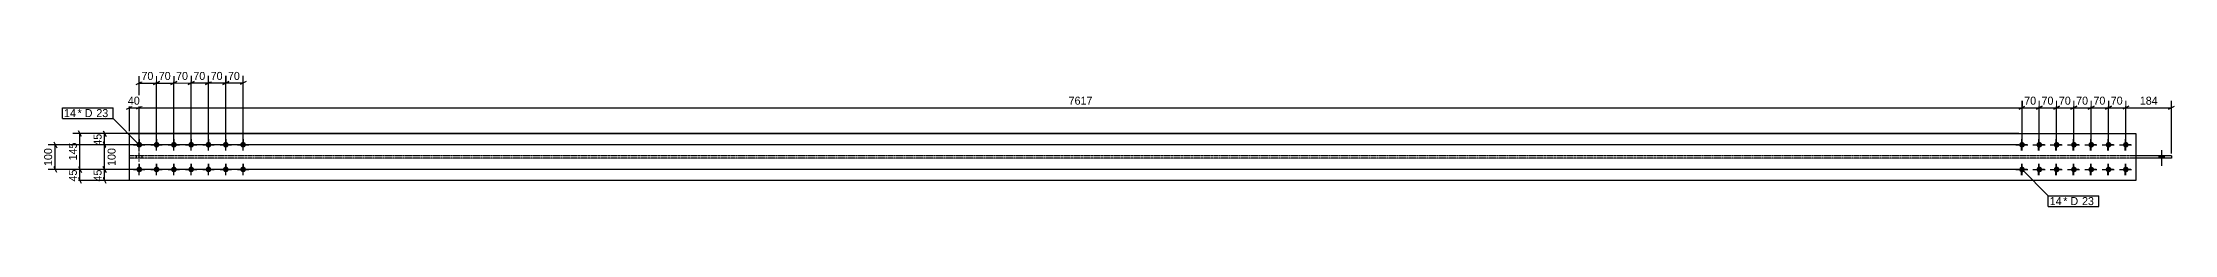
# Model space of a CAD drawing. Header units: millimetres. Extents: x 26 to 22487, y 32 to 1158.
# Drawn here: x 26 to 8650, y 32 to 583 of the extents above; entities that cross this region are included whole.
import ezdxf

# ---------------------------------------------------------------- set-up
doc = ezdxf.new("R2010")
doc.units = ezdxf.units.MM
doc.linetypes.add('DXK_LINE_DOT2', pattern=[3.9198, 1.9599, -1.9599])
doc.linetypes.add('DXK_LINE_DOT4', pattern=[0.9408, 0.4704, -0.4704])
doc.styles.add('Comic Sans MS', font='COMIC.TTF', dxfattribs={"height": 0.2})

msp = doc.modelspace()

# ---------------------------------------------------------------- hatches: boundary and pattern name
at = {"linetype": 'Continuous'}
for points in [[(416.6, 293.7, -1), (416.6, 270.7, -1)], [(486.6, 293.7, -1), (486.6, 270.7, -1)], [(556.6, 293.7, -1), (556.6, 270.7, -1)], [(626.6, 293.8, -1), (626.6, 270.8, -1)], [(696.6, 293.8, -1), (696.6, 270.8, -1)], [(766.6, 293.8, -1), (766.6, 270.8, -1)], [(836.6, 293.9, -1), (836.6, 270.9, -1)], [(8033.5, 293.6, -1), (8033.5, 270.6, -1)], [(8103.5, 293.6, -1), (8103.5, 270.6, -1)], [(8173.5, 293.6, -1), (8173.5, 270.6, -1)], [(8243.5, 293.6, -1), (8243.5, 270.6, -1)], [(8313.5, 293.6, -1), (8313.5, 270.6, -1)], [(8383.5, 293.6, -1), (8383.5, 270.6, -1)], [(8453.5, 293.6, -1), (8453.5, 270.6, -1)], [(416.6, 193.7, -1), (416.6, 170.7, -1)], [(486.6, 193.7, -1), (486.6, 170.7, -1)], [(556.6, 193.7, -1), (556.6, 170.7, -1)], [(626.6, 193.8, -1), (626.6, 170.8, -1)], [(696.6, 193.8, -1), (696.6, 170.8, -1)], [(766.6, 193.8, -1), (766.6, 170.8, -1)], [(836.6, 193.9, -1), (836.6, 170.9, -1)], [(8033.5, 193.6, -1), (8033.5, 170.6, -1)], [(8103.5, 193.6, -1), (8103.5, 170.6, -1)], [(8173.5, 193.6, -1), (8173.5, 170.6, -1)], [(8243.5, 193.6, -1), (8243.5, 170.6, -1)], [(8313.5, 193.6, -1), (8313.5, 170.6, -1)], [(8383.5, 193.6, -1), (8383.5, 170.6, -1)], [(8453.5, 193.6, -1), (8453.5, 170.6, -1)], [(8586.8, 227.4), (8608.8, 227.4), (8608.8, 236.8), (8586.8, 236.8)], [(8586.8, 227.4), (8608.8, 227.4), (8608.8, 236.8), (8586.8, 236.8)], [(8586.8, 227.4), (8608.8, 227.4), (8608.8, 236.8), (8586.8, 236.8)], [(8586.8, 227.4), (8608.8, 227.4), (8608.8, 236.8), (8586.8, 236.8)], [(8586.8, 227.4), (8608.8, 227.4), (8608.8, 236.8), (8586.8, 236.8)]]:
    msp.add_hatch(color=3, dxfattribs=at).paths.add_polyline_path(points)

# ---------------------------------------------------------------- linework, layer by layer
at = {"color": 8, "linetype": 'Continuous'}
for p, q in [((404.5, 526.1), (428.5, 538.1)), ((416.6, 292.2), (416.5, 560.5)), ((474.5, 526.1), (498.5, 538.1)), ((486.6, 292.2), (486.5, 560.5)), ((544.5, 526.1), (568.5, 538.1)), ((556.6, 292.2), (556.5, 560.5)), ((614.5, 526.2), (638.5, 538.2)), ((626.6, 292.3), (626.5, 560.6)), ((626.5, 532.2), (696.5, 532.2)), ((708.5, 538.2), (684.5, 526.2)), ((696.6, 292.3), (696.5, 560.6)), ((754.5, 526.2), (778.5, 538.2)), ((766.6, 292.3), (766.5, 560.6)), ((766.5, 532.2), (836.5, 532.3)), ((848.5, 538.3), (824.5, 526.3)), ((836.6, 292.4), (836.5, 560.7)), ((364.4, 426.1), (388.4, 438.1)), ((376.4, 337.1), (376.4, 460.5)), ((376.4, 432.1), (416.6, 432.1)), ((428.6, 438.1), (404.6, 426.1)), ((428.6, 438.1), (404.6, 426.1)), ((416.6, 292.2), (416.6, 460.5)), ((416.6, 292.2), (416.6, 460.5)), ((8021.5, 426.1), (8045.5, 438.1)), ((8033.5, 292.1), (8033.5, 460.5)), ((8091.5, 426.1), (8115.5, 438.1)), ((8103.5, 292.1), (8103.5, 460.5)), ((8161.5, 426.1), (8185.5, 438.1)), ((8173.5, 292.1), (8173.5, 460.5)), ((8231.5, 426.1), (8255.5, 438.1)), ((8243.5, 292.1), (8243.5, 460.5)), ((8301.5, 426.1), (8325.5, 438.1)), ((8313.5, 292.1), (8313.5, 460.5)), ((8371.5, 426.1), (8395.5, 438.1)), ((8383.5, 292.1), (8383.5, 460.5)), ((8383.5, 432.1), (8453.5, 432.1)), ((8465.5, 438.1), (8441.5, 426.1)), ((8453.5, 292.1), (8453.5, 460.5)), ((8453.5, 292.1), (8453.5, 460.5)), ((8453.5, 432.1), (8637.8, 432.1)), ((8625.8, 426.1), (8649.8, 438.1)), ((8637.8, 246.8), (8637.8, 460.5)), ((70.4, 294), (82.4, 270)), ((76.4, 182), (76.4, 282)), ((182.4, 315.1), (170.4, 339.1)), ((176.4, 182.2), (176.4, 327.1)), ((8020.8, 327.1), (248, 327.1)), ((8020.8, 282.1), (248, 282.1)), ((270.4, 339.1), (282.4, 315.1)), ((282.4, 270.1), (270.4, 294.1)), ((276.4, 282.1), (276.4, 327.1)), ((82.4, 170), (70.4, 194)), ((170.4, 194.2), (182.4, 170.2)), ((8020.8, 182.1), (248, 182.1)), ((270.4, 194.1), (282.4, 170.1)), ((276.4, 137.1), (276.4, 182.1)), ((182.4, 125.1), (170.4, 149.1)), ((8020.8, 137.1), (248, 137.1)), ((282.4, 125.1), (270.4, 149.1))]:
    msp.add_line(p, q, dxfattribs=at)
at = {"color": 7, "linetype": 'Continuous'}
for p, q in [((376.4, 137.1), (376.4, 327.1)), ((376.4, 327.1), (8493.5, 327.1)), ((8493.5, 327.1), (8493.5, 137.1)), ((8637.8, 236.8), (8493.5, 236.8)), ((8637.8, 227.4), (8493.5, 227.4)), ((8637.8, 236.8), (8637.8, 227.4)), ((8493.5, 137.1), (376.4, 137.1))]:
    msp.add_line(p, q, dxfattribs=at)
at = {"color": 3, "linetype": 'Continuous'}
for p, q in [((393.6, 282.1), (439.6, 282.2)), ((393.6, 282.1), (408.9, 282.2)), ((416.6, 259.2), (416.6, 305.2)), ((416.6, 305.2), (416.6, 289.8)), ((416.6, 259.2), (416.6, 274.5)), ((439.6, 282.2), (424.3, 282.2)), ((463.6, 282.2), (509.6, 282.2)), ((463.6, 282.2), (478.9, 282.2)), ((486.6, 259.2), (486.6, 305.2)), ((486.6, 305.2), (486.6, 289.9)), ((486.6, 259.2), (486.6, 274.5)), ((509.6, 282.2), (494.3, 282.2)), ((533.6, 282.2), (579.6, 282.2)), ((533.6, 282.2), (548.9, 282.2)), ((556.6, 259.2), (556.6, 305.2)), ((556.6, 305.2), (556.6, 289.9)), ((556.6, 259.2), (556.6, 274.5)), ((579.6, 282.2), (564.3, 282.2)), ((603.6, 282.2), (649.6, 282.3)), ((603.6, 282.2), (618.9, 282.3)), ((626.6, 259.3), (626.6, 305.3)), ((626.6, 305.3), (626.6, 289.9)), ((626.6, 259.3), (626.6, 274.6)), ((649.6, 282.3), (634.3, 282.3)), ((673.6, 282.3), (719.6, 282.3)), ((673.6, 282.3), (688.9, 282.3)), ((696.6, 259.3), (696.6, 305.3)), ((696.6, 305.3), (696.6, 290)), ((696.6, 259.3), (696.6, 274.6)), ((719.6, 282.3), (704.3, 282.3)), ((743.6, 282.3), (789.6, 282.3)), ((743.6, 282.3), (758.9, 282.3)), ((766.6, 259.3), (766.6, 305.3)), ((766.6, 305.3), (766.6, 290)), ((766.6, 259.3), (766.6, 274.6)), ((789.6, 282.3), (774.3, 282.3)), ((813.6, 282.3), (859.6, 282.4)), ((813.6, 282.3), (828.9, 282.3)), ((836.6, 259.4), (836.6, 305.4)), ((836.6, 305.4), (836.6, 290)), ((836.6, 259.4), (836.6, 274.7)), ((859.6, 282.4), (844.3, 282.4)), ((8007.8, 282.1), (8023.1, 282.1)), ((8010.5, 282.1), (8056.5, 282.1)), ((8030.8, 305.1), (8030.8, 289.7)), ((8030.8, 259.1), (8030.8, 274.4)), ((8033.5, 259.1), (8033.5, 305.1)), ((8053.8, 282.1), (8038.5, 282.1)), ((8077.8, 282.1), (8093.1, 282.1)), ((8080.5, 282.1), (8126.5, 282.1)), ((8100.8, 305.1), (8100.8, 289.7)), ((8100.8, 259.1), (8100.8, 274.4)), ((8103.5, 259.1), (8103.5, 305.1)), ((8123.8, 282.1), (8108.5, 282.1)), ((8147.8, 282.1), (8163.1, 282.1)), ((8150.5, 282.1), (8196.5, 282.1)), ((8170.8, 305.1), (8170.8, 289.7)), ((8170.8, 259.1), (8170.8, 274.4)), ((8173.5, 259.1), (8173.5, 305.1)), ((8193.8, 282.1), (8178.5, 282.1)), ((8217.8, 282.1), (8233.1, 282.1)), ((8220.5, 282.1), (8266.5, 282.1)), ((8240.8, 305.1), (8240.8, 289.7)), ((8240.8, 259.1), (8240.8, 274.4)), ((8243.5, 259.1), (8243.5, 305.1)), ((8263.8, 282.1), (8248.5, 282.1)), ((8287.8, 282.1), (8303.1, 282.1)), ((8290.5, 282.1), (8336.5, 282.1)), ((8310.8, 305.1), (8310.8, 289.7)), ((8310.8, 259.1), (8310.8, 274.4)), ((8313.5, 259.1), (8313.5, 305.1)), ((8333.8, 282.1), (8318.5, 282.1)), ((8357.8, 282.1), (8373.1, 282.1)), ((8360.5, 282.1), (8406.5, 282.1)), ((8380.8, 305.1), (8380.8, 289.7)), ((8380.8, 259.1), (8380.8, 274.4)), ((8383.5, 259.1), (8383.5, 305.1)), ((8403.8, 282.1), (8388.5, 282.1)), ((8427.8, 282.1), (8443.1, 282.1)), ((8430.5, 282.1), (8476.5, 282.1)), ((8450.8, 305.1), (8450.8, 289.7)), ((8450.8, 259.1), (8450.8, 274.4)), ((8453.5, 259.1), (8453.5, 305.1)), ((8473.8, 282.1), (8458.5, 282.1)), ((8597.8, 260), (8597.8, 196.8)), ((8597.8, 260), (8597.8, 196.8)), ((8597.8, 260), (8597.8, 196.8)), ((8597.8, 260), (8597.8, 196.8)), ((8597.8, 260), (8597.8, 196.8)), ((393.6, 182.1), (439.6, 182.2)), ((393.6, 182.1), (409, 182.2)), ((416.7, 159.2), (416.6, 205.2)), ((416.6, 205.2), (416.6, 189.8)), ((416.7, 159.2), (416.6, 174.5)), ((439.6, 182.2), (424.3, 182.2)), ((463.6, 182.2), (509.6, 182.2)), ((463.6, 182.2), (479, 182.2)), ((486.7, 159.2), (486.6, 205.2)), ((486.6, 205.2), (486.6, 189.9)), ((486.7, 159.2), (486.6, 174.5)), ((509.6, 182.2), (494.3, 182.2)), ((533.6, 182.2), (579.6, 182.2)), ((533.6, 182.2), (549, 182.2)), ((556.7, 159.2), (556.6, 205.2)), ((556.6, 205.2), (556.6, 189.9)), ((556.7, 159.2), (556.6, 174.5)), ((579.6, 182.2), (564.3, 182.2)), ((603.6, 182.2), (649.6, 182.3)), ((603.6, 182.2), (619, 182.3)), ((626.7, 159.3), (626.6, 205.3)), ((626.6, 205.3), (626.6, 189.9)), ((626.7, 159.3), (626.6, 174.6)), ((649.6, 182.3), (634.3, 182.3)), ((673.6, 182.3), (719.6, 182.3)), ((673.6, 182.3), (689, 182.3)), ((696.7, 159.3), (696.6, 205.3)), ((696.6, 205.3), (696.6, 190)), ((696.7, 159.3), (696.6, 174.6)), ((719.6, 182.3), (704.3, 182.3)), ((743.6, 182.3), (789.6, 182.3)), ((743.6, 182.3), (759, 182.3)), ((766.7, 159.3), (766.6, 205.3)), ((766.6, 205.3), (766.6, 190)), ((766.7, 159.3), (766.6, 174.6)), ((789.6, 182.3), (774.3, 182.3)), ((813.6, 182.3), (859.6, 182.4)), ((813.6, 182.3), (829, 182.3)), ((836.7, 159.4), (836.6, 205.4)), ((836.6, 205.4), (836.6, 190)), ((836.7, 159.4), (836.6, 174.7)), ((859.6, 182.4), (844.3, 182.4)), ((8007.8, 182.1), (8023.1, 182.1)), ((8010.5, 182.1), (8056.5, 182.1)), ((8030.8, 205.1), (8030.8, 189.7)), ((8030.8, 159.1), (8030.8, 174.4)), ((8033.5, 159.1), (8033.5, 205.1)), ((8053.8, 182.1), (8038.5, 182.1)), ((8077.8, 182.1), (8093.1, 182.1)), ((8080.5, 182.1), (8126.5, 182.1)), ((8100.8, 205.1), (8100.8, 189.7)), ((8100.8, 159.1), (8100.8, 174.4)), ((8103.5, 159.1), (8103.5, 205.1)), ((8123.8, 182.1), (8108.5, 182.1)), ((8147.8, 182.1), (8163.1, 182.1)), ((8150.5, 182.1), (8196.5, 182.1)), ((8170.8, 205.1), (8170.8, 189.7)), ((8170.8, 159.1), (8170.8, 174.4)), ((8173.5, 159.1), (8173.5, 205.1)), ((8193.8, 182.1), (8178.5, 182.1)), ((8217.8, 182.1), (8233.1, 182.1)), ((8220.5, 182.1), (8266.5, 182.1)), ((8240.8, 205.1), (8240.8, 189.7)), ((8240.8, 159.1), (8240.8, 174.4)), ((8243.5, 159.1), (8243.5, 205.1)), ((8263.8, 182.1), (8248.5, 182.1)), ((8287.8, 182.1), (8303.1, 182.1)), ((8290.5, 182.1), (8336.5, 182.1)), ((8310.8, 205.1), (8310.8, 189.7)), ((8310.8, 159.1), (8310.8, 174.4)), ((8313.5, 159.1), (8313.5, 205.1)), ((8333.8, 182.1), (8318.5, 182.1)), ((8357.8, 182.1), (8373.1, 182.1)), ((8360.5, 182.1), (8406.5, 182.1)), ((8380.8, 205.1), (8380.8, 189.7)), ((8380.8, 159.1), (8380.8, 174.4)), ((8383.5, 159.1), (8383.5, 205.1)), ((8403.8, 182.1), (8388.5, 182.1)), ((8427.8, 182.1), (8443.1, 182.1)), ((8430.5, 182.1), (8476.5, 182.1)), ((8450.8, 205.1), (8450.8, 189.7)), ((8450.8, 159.1), (8450.8, 174.4)), ((8453.5, 159.1), (8453.5, 205.1)), ((8473.8, 182.1), (8458.5, 182.1)), ((8586.8, 236.8), (8586.8, 227.4)), ((8586.8, 236.8), (8586.8, 227.4)), ((8586.8, 236.8), (8586.8, 227.4)), ((8586.8, 236.8), (8586.8, 227.4)), ((8586.8, 236.8), (8586.8, 227.4)), ((8608.8, 236.8), (8608.8, 227.4)), ((8608.8, 236.8), (8608.8, 227.4)), ((8608.8, 236.8), (8608.8, 227.4)), ((8608.8, 236.8), (8608.8, 227.4)), ((8608.8, 236.8), (8608.8, 227.4))]:
    msp.add_line(p, q, dxfattribs=at)
at = {"color": 3, "linetype": 'DXK_LINE_DOT2'}
for p, q in [((416.4, 214.2), (416.4, 277.4)), ((416.4, 214.2), (416.4, 277.4)), ((416.4, 214.2), (416.4, 277.4)), ((416.4, 214.2), (416.4, 277.4)), ((416.4, 214.2), (416.4, 277.4)), ((404.9, 227.4), (404.9, 236.8)), ((404.9, 227.4), (404.9, 236.8)), ((404.9, 227.4), (404.9, 236.8)), ((404.9, 227.4), (404.9, 236.8)), ((404.9, 227.4), (404.9, 236.8)), ((427.9, 227.4), (427.9, 236.8)), ((427.9, 227.4), (427.9, 236.8)), ((427.9, 227.4), (427.9, 236.8)), ((427.9, 227.4), (427.9, 236.8)), ((427.9, 227.4), (427.9, 236.8))]:
    msp.add_line(p, q, dxfattribs=at)
at = {"color": 7, "linetype": 'DXK_LINE_DOT4'}
for p, q in [((8493.5, 236.8), (376.4, 236.8)), ((8493.5, 227.4), (376.4, 227.4))]:
    msp.add_line(p, q, dxfattribs=at)

# ---------------------------------------------------------------- wipeouts: each hides what was drawn before it
at = {"color": 0}
for points in [[(157.4, 394.2), (157.4, 426.2), (112.1, 426.2), (112.1, 394.2)], [(8190.8, 38), (8190.8, 70), (8145.5, 70), (8145.5, 38)]]:
    msp.add_wipeout(points, dxfattribs=at)

# ---------------------------------------------------------------- next in the draw order: wipeouts: each hides what was drawn before it
for points in [[(693.9, 538.2), (693.9, 583), (629, 583), (629, 538.2)], [(833.9, 538.3), (833.9, 583.1), (769, 583), (769, 538.2)], [(8587.7, 438.1), (8587.7, 482.9), (8503.6, 482.9), (8503.6, 438.1)], [(157.4, 394.2), (157.4, 426.2), (112.1, 426.2), (112.1, 394.2)], [(270.4, 337), (225.6, 337), (225.6, 272.1), (270.4, 272.1)], [(270.4, 192), (225.6, 192), (225.6, 127.1), (270.4, 127.1)], [(8190.8, 38), (8190.8, 70), (8145.5, 70), (8145.5, 38)]]:
    msp.add_wipeout(points, dxfattribs=at)

# ---------------------------------------------------------------- next in the draw order: linework, layer by layer
at = {"color": 8, "linetype": 'Continuous'}
for p, q in [((556.5, 532.1), (626.5, 532.2)), ((638.5, 538.2), (614.5, 526.2)), ((626.6, 292.3), (626.5, 560.6)), ((684.5, 526.2), (708.5, 538.2)), ((696.6, 292.3), (696.5, 560.6)), ((696.5, 532.2), (766.5, 532.2)), ((778.5, 538.2), (754.5, 526.2)), ((766.6, 292.3), (766.5, 560.6)), ((8465.5, 438.1), (8441.5, 426.1)), ((366.4, 327.1), (148, 327.1)), ((8020.8, 282.1), (250.8, 282.1)), ((270.4, 294.1), (282.4, 270.1)), ((276.4, 182.1), (276.4, 282.1)), ((8020.8, 182.1), (250.8, 182.1)), ((282.4, 170.1), (270.4, 194.1)), ((366.4, 137.1), (148, 137.1))]:
    msp.add_line(p, q, dxfattribs=at)
at = {"color": 7, "linetype": 'Continuous'}
for p, q in [((106.1, 388.2), (106.1, 432.2)), ((8033.5, 182.1), (8139.5, 76)), ((8139.5, 32), (8139.5, 76))]:
    msp.add_line(p, q, dxfattribs=at)

# ---------------------------------------------------------------- next in the draw order: texts
at = {"color": 3, "style": 'Comic Sans MS'}
for s, rotation, p in [('70', 0.02865, (635.4, 544.6)), ('70', 0.02865, (775.4, 544.6)), ('45', 90.00021, (264, 278.5)), ('45', 90.00021, (264, 133.5))]:
    msp.add_text(s, height=32.38, rotation=rotation, dxfattribs=at).set_placement(p)
msp.add_text('184', height=32.38, dxfattribs=at).set_placement((8510, 444.5))

# ---------------------------------------------------------------- next in the draw order: wipeouts: each hides what was drawn before it
at = {"color": 0}
for points in [[(233.2, 394.2), (233.2, 426.2), (167, 426.2), (167, 394.2)], [(8266.6, 38), (8266.6, 70), (8200.4, 70), (8200.4, 38)]]:
    msp.add_wipeout(points, dxfattribs=at)

# ---------------------------------------------------------------- next in the draw order: wipeouts: each hides what was drawn before it
for points in [[(623.9, 538.2), (623.9, 583), (559, 582.9), (559, 538.1)], [(763.9, 538.2), (763.9, 583), (699, 583), (699, 538.2)], [(8450.9, 438.1), (8450.9, 482.9), (8386, 482.9), (8386, 438.1)], [(233.2, 394.2), (233.2, 426.2), (167, 426.2), (167, 394.2)], [(327.2, 274.1), (282.4, 274.1), (282.4, 190), (327.2, 190)], [(8266.6, 38), (8266.6, 70), (8200.4, 70), (8200.4, 38)]]:
    msp.add_wipeout(points, dxfattribs=at)

# ---------------------------------------------------------------- next in the draw order: linework, layer by layer
at = {"color": 8, "linetype": 'Continuous'}
for p, q in [((486.5, 532.1), (556.5, 532.1)), ((568.5, 538.1), (544.5, 526.1)), ((556.6, 292.2), (556.5, 560.5)), ((8313.5, 432.1), (8383.5, 432.1)), ((8395.5, 438.1), (8371.5, 426.1)), ((8383.5, 292.1), (8383.5, 460.5)), ((406.6, 182.2), (148, 182.2))]:
    msp.add_line(p, q, dxfattribs=at)

# ---------------------------------------------------------------- next in the draw order: texts
at = {"color": 3, "style": 'Comic Sans MS'}
for s, rotation, p in [('70', 0.02865, (565.4, 544.5)), ('70', 0.02865, (705.4, 544.6)), ('100', 90.00021, (320.8, 196.4))]:
    msp.add_text(s, height=32.38, rotation=rotation, dxfattribs=at).set_placement(p)
for s, p in [('70', (8392.4, 444.5)), ('14', (112.1, 394.2)), ('14', (8145.5, 38))]:
    msp.add_text(s, height=32.38, dxfattribs=at).set_placement(p)

# ---------------------------------------------------------------- next in the draw order: wipeouts: each hides what was drawn before it
at = {"color": 0}
for points in [[(294.9, 394.2), (294.9, 426.2), (242.8, 426.2), (242.8, 394.2)], [(8328.3, 38), (8328.3, 70), (8276.2, 70), (8276.2, 38)]]:
    msp.add_wipeout(points, dxfattribs=at)

# ---------------------------------------------------------------- next in the draw order: wipeouts: each hides what was drawn before it
for points in [[(553.9, 538.1), (553.9, 582.9), (489, 582.9), (489, 538.1)], [(8380.9, 438.1), (8380.9, 482.9), (8316, 482.9), (8316, 438.1)], [(294.9, 394.2), (294.9, 426.2), (242.8, 426.2), (242.8, 394.2)], [(170.4, 296.7), (125.6, 296.7), (125.6, 212.5), (170.4, 212.5)], [(8328.3, 38), (8328.3, 70), (8276.2, 70), (8276.2, 38)]]:
    msp.add_wipeout(points, dxfattribs=at)

# ---------------------------------------------------------------- next in the draw order: linework, layer by layer
at = {"color": 8, "linetype": 'Continuous'}
for p, q in [((416.5, 532.1), (486.5, 532.1)), ((498.5, 538.1), (474.5, 526.1)), ((486.6, 292.2), (486.5, 560.5)), ((8243.5, 432.1), (8313.5, 432.1)), ((8325.5, 438.1), (8301.5, 426.1)), ((8313.5, 292.1), (8313.5, 460.5)), ((406.6, 282.2), (48, 282)), ((406.6, 182.2), (148, 182.2)), ((170.4, 194.2), (182.4, 170.2)), ((176.4, 137.1), (176.4, 182.2))]:
    msp.add_line(p, q, dxfattribs=at)
at = {"color": 7, "linetype": 'Continuous'}
for p, q in [((106.1, 432.2), (310.5, 432.2)), ((310.5, 388.2), (310.5, 432.2)), ((106.1, 388.2), (310.5, 388.2)), ((416.6, 282.2), (310.5, 388.2)), ((8139.5, 76), (8343.9, 76)), ((8139.5, 32), (8343.9, 32)), ((8343.9, 32), (8343.9, 76))]:
    msp.add_line(p, q, dxfattribs=at)

# ---------------------------------------------------------------- next in the draw order: texts
at = {"color": 3, "style": 'Comic Sans MS'}
for s, rotation, p in [('70', 0.02865, (495.4, 544.5)), ('145', 90.00021, (164, 218.9))]:
    msp.add_text(s, height=32.38, rotation=rotation, dxfattribs=at).set_placement(p)
for s, p in [('70', (8322.4, 444.5)), ('* D', (167, 394.2)), ('23', (242.8, 394.2)), ('* D', (8200.4, 38)), ('23', (8276.2, 38))]:
    msp.add_text(s, height=32.38, dxfattribs=at).set_placement(p)

# ---------------------------------------------------------------- next in the draw order: wipeouts: each hides what was drawn before it
at = {"color": 0}
for points in [[(483.9, 538.1), (483.9, 582.9), (419, 582.9), (419, 538.1)], [(8310.9, 438.1), (8310.9, 482.9), (8246, 482.9), (8246, 438.1)], [(170.4, 192.1), (125.6, 192.1), (125.6, 127.1), (170.4, 127.1)]]:
    msp.add_wipeout(points, dxfattribs=at)

# ---------------------------------------------------------------- next in the draw order: linework, layer by layer
at = {"color": 8, "linetype": 'Continuous'}
for p, q in [((8173.5, 432.1), (8243.5, 432.1)), ((8255.5, 438.1), (8231.5, 426.1)), ((8243.5, 292.1), (8243.5, 460.5)), ((406.6, 182.2), (48, 182))]:
    msp.add_line(p, q, dxfattribs=at)

# ---------------------------------------------------------------- next in the draw order: texts
at = {"color": 3, "style": 'Comic Sans MS'}
for s, rotation, p in [('70', 0.02865, (425.4, 544.5)), ('45', 90.00021, (164, 133.5))]:
    msp.add_text(s, height=32.38, rotation=rotation, dxfattribs=at).set_placement(p)
msp.add_text('70', height=32.38, dxfattribs=at).set_placement((8252.4, 444.5))

# ---------------------------------------------------------------- next in the draw order: wipeouts: each hides what was drawn before it
at = {"color": 0}
for points in [[(8240.9, 438.1), (8240.9, 482.9), (8176, 482.9), (8176, 438.1)], [(70.4, 274.1), (25.6, 274.1), (25.6, 189.9), (70.4, 189.9)]]:
    msp.add_wipeout(points, dxfattribs=at)

# ---------------------------------------------------------------- next in the draw order: linework, layer by layer
at = {"color": 8, "linetype": 'Continuous'}
for p, q in [((8103.5, 432.1), (8173.5, 432.1)), ((8185.5, 438.1), (8161.5, 426.1)), ((8173.5, 292.1), (8173.5, 460.5))]:
    msp.add_line(p, q, dxfattribs=at)

# ---------------------------------------------------------------- next in the draw order: texts
at = {"color": 3, "style": 'Comic Sans MS'}
msp.add_text('70', height=32.38, dxfattribs=at).set_placement((8182.4, 444.5))
msp.add_text('100', height=32.38, rotation=90.02886, dxfattribs=at).set_placement((64, 196.3))

# ---------------------------------------------------------------- next in the draw order: wipeouts: each hides what was drawn before it
at = {"color": 0}
msp.add_wipeout([(8170.9, 438.1), (8170.9, 482.9), (8106, 482.9), (8106, 438.1)], dxfattribs=at)

# ---------------------------------------------------------------- next in the draw order: linework, layer by layer
at = {"color": 8, "linetype": 'Continuous'}
for p, q in [((8033.5, 432.1), (8103.5, 432.1)), ((8115.5, 438.1), (8091.5, 426.1)), ((8103.5, 292.1), (8103.5, 460.5))]:
    msp.add_line(p, q, dxfattribs=at)

# ---------------------------------------------------------------- next in the draw order: texts
at = {"color": 3, "style": 'Comic Sans MS'}
msp.add_text('70', height=32.38, dxfattribs=at).set_placement((8112.4, 444.5))

# ---------------------------------------------------------------- next in the draw order: wipeouts: each hides what was drawn before it
at = {"color": 0}
msp.add_wipeout([(8100.9, 438.1), (8100.9, 482.9), (8036, 482.9), (8036, 438.1)], dxfattribs=at)

# ---------------------------------------------------------------- next in the draw order: linework, layer by layer
at = {"color": 8, "linetype": 'Continuous'}
for p, q in [((416.6, 432.1), (8033.5, 432.1)), ((8021.5, 426.1), (8045.5, 438.1)), ((8033.5, 292.1), (8033.5, 460.5))]:
    msp.add_line(p, q, dxfattribs=at)

# ---------------------------------------------------------------- next in the draw order: texts
at = {"color": 3, "style": 'Comic Sans MS'}
msp.add_text('70', height=32.38, dxfattribs=at).set_placement((8042.4, 444.5))

# ---------------------------------------------------------------- next in the draw order: wipeouts: each hides what was drawn before it
at = {"color": 0}
for points in [[(429, 438.1), (429, 482.9), (364, 482.9), (364, 438.1)], [(4280.1, 438.1), (4280.1, 482.9), (4169.9, 482.9), (4169.9, 438.1)]]:
    msp.add_wipeout(points, dxfattribs=at)

# ---------------------------------------------------------------- next in the draw order: texts
at = {"color": 3, "style": 'Comic Sans MS'}
for s, p in [('40', (370.4, 444.5)), ('7617', (4176.3, 444.5))]:
    msp.add_text(s, height=32.38, dxfattribs=at).set_placement(p)

doc.saveas('drawing.dxf')
